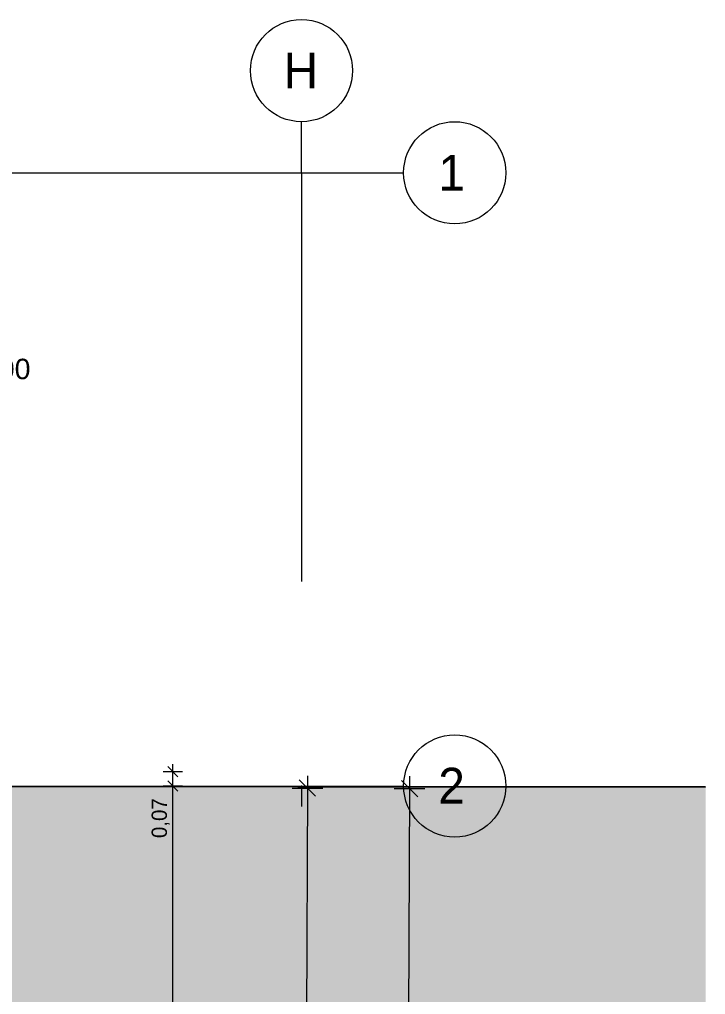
# Model space of a CAD drawing. Header units: metres. Extents: x -3 to 171, y -23 to 41.
# Drawn here: x 19.62 to 22.978, y -1.02 to 3.75 of the extents above; entities that cross this region are included whole.
import ezdxf

# ---------------------------------------------------------------- set-up
doc = ezdxf.new("R2010")
doc.units = ezdxf.units.M
doc.header["$MEASUREMENT"] = 0
doc.linetypes.add('Achse', pattern=[0.004, 0.002, -0.001, 0, -0.001])
for name, color, linetype in [('6._Dach PP STG1_1_000 Achsraster', 7, 'Continuous'), ('6._Dach PP STG1_1_725 Nachbarbebauung', 7, 'Continuous'), ('6._Dach PP STG1_1_910 Allgemein Lageplan Höhen', 7, 'Continuous'), ('6._Dach PP STG1_1_950 Polierplan Bemaßung', 7, 'Continuous'), ('6._Dach PP STG1_1_Neubau_840 Baulinien', 7, 'Continuous')]:
    doc.layers.add(name, color=color, linetype=linetype)
doc.styles.add('ERSTELLTER_STIL_1', font='arial.ttf')
doc.styles.add('ERSTELLTER_STIL_2', font='')
doc.styles.get('ERSTELLTER_STIL_2').set_extended_font_data('Eurostile')

msp = doc.modelspace()

# ---------------------------------------------------------------- hatches: boundary and pattern name
at = {"layer": '6._Dach PP STG1_1_725 Nachbarbebauung', "linetype": 'Continuous', "lineweight": 0, "true_color": 0x1f1f1f}
msp.add_hatch(color=250, dxfattribs=at).paths.add_polyline_path([(18.9876, -0.0005), (18.958, -11.4452), (22.9775, -11.4791), (22.9775, -0.0038)])

# ---------------------------------------------------------------- linework, layer by layer
at = {"layer": '6._Dach PP STG1_1_000 Achsraster', "color": 5, "linetype": 'Achse', "lineweight": 0, "ltscale": 1000}
for p, q in [((21, 3), (21, 3.25)), ((-1.25, 3), (21, 3)), ((21, 3), (21.5, 3)), ((21, 3), (21, -22.5231)), ((21, 0), (21.5, 0)), ((-1.5, 0), (21, 0))]:
    msp.add_line(p, q, dxfattribs=at)
at = {"layer": '6._Dach PP STG1_1_000 Achsraster', "color": 5, "linetype": 'Continuous', "lineweight": 0, "ltscale": 1000}
for centre in [(21, 3.5), (21.75, 3), (21.75, 0)]:
    msp.add_circle(centre, 0.25, dxfattribs=at)
at = {"layer": '6._Dach PP STG1_1_000 Achsraster', "color": 5, "linetype": 'Achse', "lineweight": 0, "ltscale": 1000}
for p in [(21, 3), (21, 3), (21, 3), (21, 3), (21, 0), (21, 0)]:
    msp.add_point(p, dxfattribs=at)
at = {"layer": '6._Dach PP STG1_1_725 Nachbarbebauung', "color": 8, "linetype": 'Continuous', "lineweight": 13, "ltscale": 1000, "flags": 128}
msp.add_lwpolyline([(22.9775, -0.0038), (18.9876, -0.0005), (18.958, -11.4452), (22.9775, -11.4791)], dxfattribs=at)
at = {"layer": '6._Dach PP STG1_1_950 Polierplan Bemaßung', "color": 7, "linetype": 'Continuous', "lineweight": 13, "ltscale": 1000}
for p, q in [((20.3703, 0.07), (20.3703, 0.1075)), ((20.4172, 0.07), (20.3234, 0.07)), ((20.3953, 0.045), (20.3453, 0.095)), ((20.3703, 0), (20.3703, 0.07)), ((20.3453, 0.025), (20.3953, -0.025)), ((20.4172, 0), (20.3234, 0)), ((20.3703, -3.735), (20.3703, 0))]:
    msp.add_line(p, q, dxfattribs=at)
at = {"layer": '6._Dach PP STG1_1_950 Polierplan Bemaßung', "color": 1, "linetype": 'Continuous', "lineweight": 13, "ltscale": 1000, "true_color": 0xfb0106}
for p, q in [((21.0293, 0.0497), (21.029, -0.0103)), ((21.0688, -0.0505), (20.9892, 0.0299)), ((21.5688, -0.0527), (21.4892, 0.0276)), ((21.5293, 0.0475), (21.529, -0.0125)), ((20.954, -0.01), (21.104, -0.0107)), ((21.029, -0.0103), (20.9782, -11.4541)), ((21.529, -0.0125), (21.4291, -22.5231)), ((21.454, -0.0122), (21.604, -0.0129))]:
    msp.add_line(p, q, dxfattribs=at)
at = {"layer": '6._Dach PP STG1_1_Neubau_840 Baulinien', "color": 1, "linetype": 'Continuous', "lineweight": 25, "ltscale": 1000, "true_color": 0xfb0106, "flags": 128}
msp.add_lwpolyline([(-3.0225, 0.0171), (0, 0), (18.985, 0), (22.9775, -0.0033)], dxfattribs=at)

# ---------------------------------------------------------------- texts
at = {"layer": '6._Dach PP STG1_1_000 Achsraster', "color": 5, "linetype": 'Continuous', "lineweight": 0, "char_height": 0.175, "attachment_point": 1, "style": 'ERSTELLTER_STIL_2'}
for s, insert in [('\\A1;{\\pql;\\pt0;\\fEurostile|b0|i0|c0|p0;\\W1.000000;H}', (20.9125, 3.5875)), ('\\A1;{\\pql;\\pt0;\\fEurostile|b0|i0|c0|p0;\\W1.000000;1}', (21.6695, 3.0875)), ('\\A1;{\\pql;\\pt0;\\fEurostile|b0|i0|c0|p0;\\W1.000000;2}', (21.6695, 0.0893))]:
    msp.add_mtext(s, dxfattribs=dict(at, insert=insert))
at = {"layer": '6._Dach PP STG1_1_910 Allgemein Lageplan Höhen', "color": 7, "linetype": 'Continuous', "lineweight": 13, "insert": (19.1299, 2.0903), "char_height": 0.1, "attachment_point": 1, "style": 'ERSTELLTER_STIL_1'}
msp.add_mtext('\\A1;{\\pql;\\fArial|b0|i0|c0|p0;\\W1.000000; 13,0300}', dxfattribs=at)
at = {"layer": '6._Dach PP STG1_1_950 Polierplan Bemaßung', "color": 7, "linetype": 'Continuous', "lineweight": 13, "insert": (20.3553, -0.2548), "char_height": 0.075, "width": 0.22978, "attachment_point": 7, "rotation": 90, "style": 'ERSTELLTER_STIL_2'}
msp.add_mtext('\\A1;{\\pql;\\fEurostile|b0|i0|c0|p0;\\W1.000000;0,07}', dxfattribs=at)

doc.saveas('drawing.dxf')
